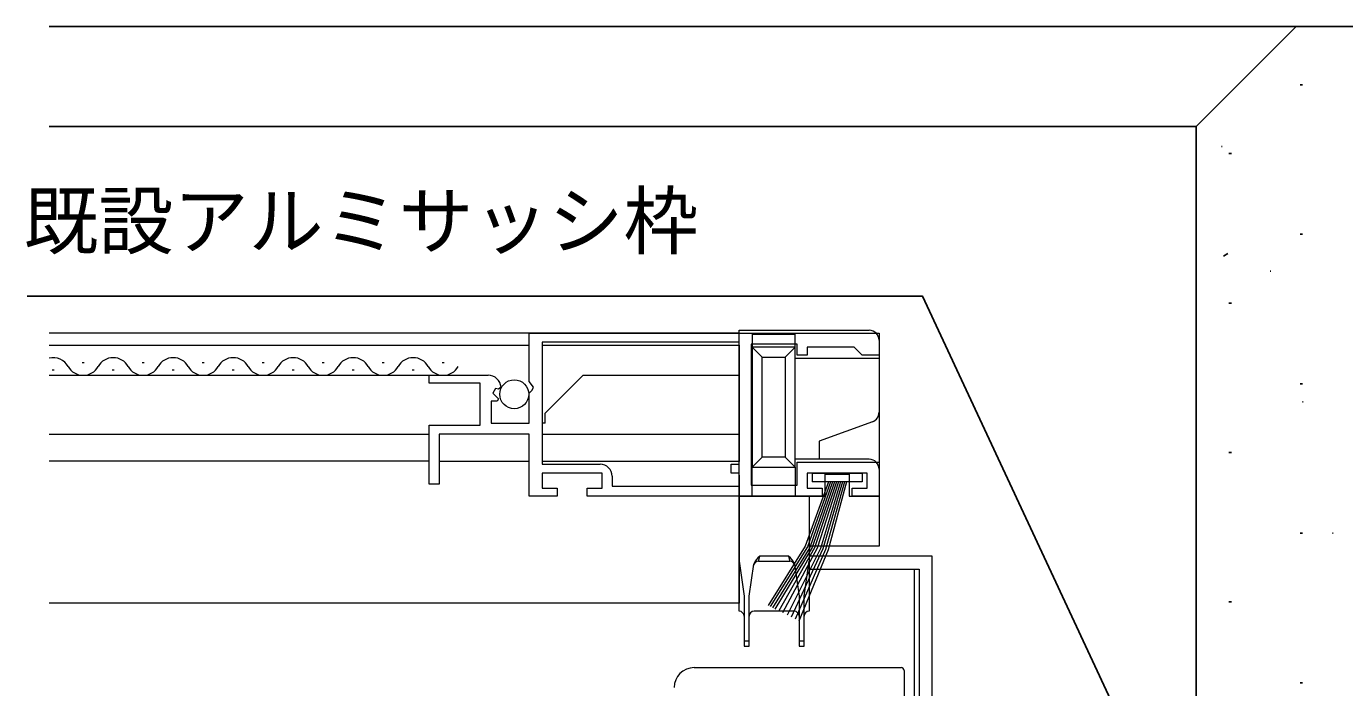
# Model space of a CAD drawing. Units: millimetres, scale not verified. Extents: x -437 to 438, y -281 to 279.
# Drawn here: x 226.2 to 358.1, y -55.9 to 10.2 of the extents above; entities that cross this region are included whole.
import ezdxf
from ezdxf.enums import TextEntityAlignment as Align

# ---------------------------------------------------------------- set-up
doc = ezdxf.new("R2010")
doc.units = ezdxf.units.MM
doc.header["$LTSCALE"] = 2
for name, color, linetype, lineweight in [('0-2_YKK_11', 7, 'Continuous', 18), ('0-4_YKK_12', 2, 'Continuous', 18), ('0-5_YKK_13', 4, 'Continuous', 18)]:
    doc.layers.add(name, color=color, linetype=linetype, lineweight=lineweight)
for name, color, linetype in [('0-7_YKK_D', 6, 'Continuous'), ('0-9_YSS_K', 3, 'Continuous'), ('0-A_YSS_KE', 3, 'Continuous')]:
    doc.layers.add(name, color=color, linetype=linetype)
doc.styles.add('ＭＳ ゴシック', font='')
doc.styles.get('ＭＳ ゴシック').set_extended_font_data('MS Gothic')

msp = doc.modelspace()

# ---------------------------------------------------------------- linework, layer by layer
at = {"layer": '0-2_YKK_11'}
for points in [[(276.498, -20.5), (311.498, -20.5), (311.498, -22.7), (309.798, -22.7), (309.498, -22.4), (308.998, -21.9), (304.298, -21.9), (304.298, -22.7), (303.298, -22.7), (303.298, -21.6), (298.698, -21.6), (298.698, -35.7), (303.298, -35.7), (303.298, -33.4), (311.498, -33.4), (311.498, -36.8), (308.798, -36.8), (308.798, -36), (310.298, -36), (310.298, -34.5), (304.298, -34.5), (304.298, -36), (305.798, -36), (305.798, -36.8), (282.298, -36.8), (282.298, -36), (283.798, -36), (283.798, -34.5), (277.798, -34.5), (277.798, -36), (279.298, -36), (279.298, -36.8), (276.498, -36.8), (276.498, -30.6), (267.498, -30.6), (267.498, -35.6), (266.498, -35.6), (266.498, -29.7), (271.598, -29.7), (271.598, -25.5)], [(273.697, -25.882), (273.446, -26.093), (273.127, -26.008), (272.857, -26.476), (273.422, -27.041), (273.315, -27.3), (272.698, -27.3), (272.698, -29.5), (276.498, -29.5), (276.498, -26.5), (276.798, -26.2), (276.951, -25.871), (276.498, -25.331), (276.498, -20.5)], [(297.498, -21.4), (277.798, -21.4), (277.798, -33.6), (283.598, -33.6)], [(284.798, -34.8), (284.798, -35.8), (297.498, -35.8), (297.498, -34.5), (296.698, -34.5), (296.698, -33.6), (297.498, -33.6), (297.498, -21.4)], [(271.598, -25.5), (266.498, -25.5), (266.498, -24.7), (272.402, -24.7)]]:
    msp.add_lwpolyline(points, dxfattribs=at)
at = {"layer": '0-2_YKK_11', "color": 211}
for points in [[(323.5, -112.9), (323.2, -113.2), (322.9, -113.5), (317.5, -113.5), (317.5, -103.6), (324.2, -103.6), (324.2, -71.6), (327.8, -71.6), (327.8, -69.1), (326.9, -69.1), (326.9, -70.7), (323.4, -70.7), (323.4, -63.7), (326.9, -63.7), (326.9, -66.1), (327.8, -66.1), (327.8, -62.6), (317, -62.6), (317, -57.8), (316.8, -57.6), (316.8, -42.8), (304.5, -42.8), (304.5, -44.1), (315.5, -44.1)], [(315.5, -44.1), (315.5, -102.8)]]:
    msp.add_lwpolyline(points, dxfattribs=at)
at = {"layer": '0-2_YKK_11'}
for centre, radius, start, end in [((272.402, -26), 1.3, 5.2159, 90.00002), ((283.598, -34.8), 1.2, 0.00001, 89.99999)]:
    msp.add_arc(centre, radius, start, end, dxfattribs=at)
at = {"layer": '0-4_YKK_12'}
for p, q in [((297.501, -20.5), (228.499, -20.5)), ((228.499, -21.7), (276.498, -21.7)), ((277.798, -21.7), (297.501, -21.7)), ((297.501, -21.692), (297.5, -33.327)), ((232, -23.44), (231.8, -23.44)), ((238, -23.44), (237.8, -23.44)), ((244, -23.44), (243.8, -23.44)), ((250, -23.44), (249.8, -23.44)), ((256, -23.44), (255.8, -23.44)), ((262, -23.44), (261.8, -23.44)), ((268, -23.44), (267.8, -23.44)), ((228.499, -24.7), (266.898, -24.7)), ((229, -24.2), (228.8, -24.2)), ((235, -24.2), (234.8, -24.2)), ((241, -24.2), (240.8, -24.2)), ((247, -24.2), (246.8, -24.2)), ((253, -24.2), (252.8, -24.2)), ((259, -24.2), (258.8, -24.2)), ((265, -24.2), (264.8, -24.2)), ((278.098, -28.5), (281.898, -24.7)), ((281.898, -24.7), (297.5, -24.7)), ((278.098, -29.5), (278.098, -28.5)), ((278.098, -29.5), (277.798, -29.5)), ((228.499, -30.6), (266.498, -30.6)), ((277.798, -30.6), (297.499, -30.6)), ((266.498, -33.3), (228.499, -33.3)), ((267.498, -33.3), (276.498, -33.3)), ((277.798, -33.3), (297.499, -33.3)), ((297.498, -34.7), (297.498, -47.5)), ((297.498, -47.5), (228.499, -47.5))]:
    msp.add_line(p, q, dxfattribs=at)
msp.add_lwpolyline([(315, -44.1), (315, -63.1), (315, -93.81)], dxfattribs=at)
for centre, start, end in [((228.9, -24.658), 29.20254, 103.49636), ((234.9, -24.658), 29.20254, 150.79746), ((240.9, -24.658), 29.20254, 150.79746), ((246.9, -24.658), 29.20254, 150.79746), ((252.9, -24.658), 29.20254, 150.79746), ((258.9, -24.658), 29.20254, 150.79746), ((264.9, -24.658), 29.20254, 150.79746), ((231.9, -22.982), 209.20254, 330.79746), ((237.9, -22.982), 209.20254, 330.79746), ((243.9, -22.982), 209.20254, 330.79746), ((249.9, -22.982), 209.20254, 330.79746), ((255.9, -22.982), 209.20254, 330.79746), ((261.9, -22.982), 209.20254, 330.79746), ((267.9, -22.982), 209.20254, 330.79746)]:
    msp.add_arc(centre, 1.718, start, end, dxfattribs=at)
at = {"layer": '0-5_YKK_13'}
for p, q in [((297.5, -20.2), (310.5, -20.2)), ((297.5, -36.8), (297.5, -20.2)), ((298.8, -20.6), (303.1, -20.6)), ((298.8, -20.6), (298.8, -21.9)), ((303.1, -21.9), (303.1, -20.6)), ((298.8, -21.9), (299.8, -22.9)), ((298.8, -21.9), (298.8, -33.9)), ((303.1, -21.9), (298.8, -21.9)), ((303.1, -21.9), (302.1, -22.9)), ((303.1, -33.9), (303.1, -21.9)), ((311.5, -21.2), (311.5, -23)), ((299.8, -32.9), (299.8, -22.9)), ((299.8, -22.9), (302.1, -22.9)), ((302.1, -22.9), (302.1, -32.9)), ((303.1, -23), (311.5, -23)), ((311.5, -23), (311.5, -28.4)), ((311.5, -28.4), (311.5, -34.1)), ((310.842, -29.339), (305.5, -31.284)), ((305.5, -31.284), (305.5, -33.1)), ((299.8, -32.9), (298.8, -33.9)), ((302.1, -32.9), (299.8, -32.9)), ((302.1, -32.9), (303.1, -33.9)), ((298.8, -33.9), (303.1, -33.9)), ((298.8, -36.8), (298.8, -33.9)), ((305.5, -33.1), (303.1, -33.1)), ((303.1, -33.9), (303.1, -36.8)), ((310.5, -33.1), (305.5, -33.1)), ((311.5, -34.1), (311.5, -36.8)), ((304.798, -34.5), (304.798, -35.35)), ((306.1, -34.6), (308.5, -34.6)), ((306.1, -36.8), (306.1, -34.6)), ((308.5, -34.6), (308.5, -36.8)), ((297.5, -43.3), (297.5, -36.8)), ((297.5, -36.8), (304.5, -36.8)), ((304.5, -36.8), (304.5, -43.3)), ((304.5, -36.8), (306.1, -36.8)), ((308.5, -36.8), (311.5, -36.8)), ((311.5, -36.8), (311.5, -41.8)), ((311.5, -41.8), (304.5, -41.8)), ((297.5, -43.3), (298, -46.8)), ((297.5, -48.3), (297.5, -43.3)), ((299.434, -43.3), (299.577, -42.8)), ((299.434, -43.3), (302.566, -43.3)), ((302.423, -42.8), (299.577, -42.8)), ((302.423, -42.8), (302.566, -43.3)), ((304.5, -43.3), (304.5, -48.3)), ((298.5, -46.8), (298.958, -43.595)), ((298, -46.8), (298, -51.3)), ((298.5, -51.3), (298.5, -46.8)), ((303, -48.3), (299, -48.3)), ((298.5, -51.3), (298, -51.3)), ((303.5, -51.3), (303.5, -51.8)), ((304, -51.3), (303.5, -51.3)), ((293.001, -53.937), (313.701, -53.937)), ((314.001, -54.238), (314.001, -55.501))]:
    msp.add_line(p, q, dxfattribs=at)
for points in [[(306.438, -35.35), (304.11, -41.804), (300.399, -47.735)], [(306.638, -35.35), (304.329, -41.863), (300.596, -47.829)], [(306.838, -35.35), (304.57, -41.912), (300.823, -47.948)], [(307.038, -35.35), (304.806, -41.94), (301.08, -48.078)], [(307.238, -35.35), (305.051, -41.951), (301.457, -48.268)], [(307.438, -35.35), (305.32, -41.997), (301.842, -48.461)], [(307.638, -35.35), (305.624, -42.035), (302.301, -48.693)], [(307.838, -35.35), (305.865, -42.062), (302.717, -48.902)], [(308.038, -35.35), (306.151, -42.109), (303.101, -49.095)], [(308.238, -35.35), (306.395, -42.142), (303.463, -49.277)], [(304.798, -34.5), (309.798, -34.5), (309.798, -35.35), (304.798, -35.35)], [(304, -51.3), (304, -46.8), (304.5, -43.3)], [(303.042, -43.595), (303.5, -46.8), (303.5, -51.3)], [(298, -51.3), (298, -51.8), (298.5, -51.8), (298.5, -51.3)], [(303.5, -51.8), (304, -51.8), (304, -51.3)], [(314.001, -55.501), (314.001, -55.529), (314.001, -55.589), (314.001, -55.679), (314.001, -55.798), (314.001, -55.944), (314.001, -56.113), (314.001, -56.302), (314.001, -56.51), (314.001, -56.729), (314.001, -56.959), (314.001, -57.193)]]:
    msp.add_lwpolyline(points, dxfattribs=at)
msp.add_circle((275.012, -26.6), 1.45, dxfattribs=at)
for centre, radius, start, end in [((310.5, -21.2), 1, 0, 90), ((310.5, -28.4), 1, 290, 0), ((310.5, -34.1), 1, 0, 90), ((299.434, -43.8), 0.5, 90, 171.8699), ((300.39, -44.071), 1.509, 122.61963, 161.62012), ((301.61, -44.071), 1.509, 18.37988, 57.38037), ((302.566, -43.8), 0.5, 8.1301, 90), ((297.5, -48.8), 0.5, 0, 90), ((299, -48.8), 0.5, 90, 180), ((303, -48.8), 0.5, 0, 90), ((304.5, -48.8), 0.5, 90, 180)]:
    msp.add_arc(centre, radius, start, end, dxfattribs=at)
for centre, major_axis, start_param, end_param in [((293.001, -55.941), (0, -2.003), 3.1415927, 4.712389), ((313.701, -54.238), (0, -0.3), 1.5707963, 3.1415927)]:
    msp.add_ellipse(centre, major_axis=major_axis, ratio=0.998401, start_param=start_param, end_param=end_param, dxfattribs=at)
at = {"layer": '0-7_YKK_D'}
msp.add_lwpolyline([(341.964, -72.8), (340.887, -70.489), (315.851, -16.8), (226.308, -16.8)], dxfattribs=at)
at = {"layer": '0-9_YSS_K'}
for p, q in [((228.499, 10.202), (353.202, 10.202)), ((353.601, 4.35), (353.851, 4.35)), ((343.202, 0.202), (228.499, 0.202)), ((345.744, -1.819), (345.791, -1.802)), ((346.476, -2.525), (346.726, -2.525)), ((353.601, -10.6), (353.851, -10.6)), ((345.948, -12.787), (346.365, -12.511)), ((350.624, -14.295), (350.671, -14.279)), ((346.476, -17.475), (346.726, -17.475)), ((353.601, -25.55), (353.851, -25.55)), ((353.854, -27.356), (353.901, -27.34)), ((346.476, -32.425), (346.726, -32.425)), ((353.601, -40.5), (353.851, -40.5)), ((356.848, -40.501), (356.895, -40.484)), ((346.476, -47.375), (346.726, -47.375)), ((353.601, -55.45), (353.851, -55.45))]:
    msp.add_line(p, q, dxfattribs=at)
at = {"layer": '0-A_YSS_KE'}
for p in [(343.202, 0.202), (413.202, 10.202)]:
    msp.add_line(p, (353.202, 10.202), dxfattribs=at)
msp.add_lwpolyline([(353.202, -72.8), (353.202, -62.8), (343.202, -62.8), (343.202, 0.202)], dxfattribs=at)

# ---------------------------------------------------------------- texts
at = {"layer": '0-7_YKK_D', "style": 'ＭＳ ゴシック'}
msp.add_text('既設アルミサッシ枠', height=5.499, dxfattribs=at).set_placement((225.934, -13.65), align=Align.BOTTOM_LEFT)

doc.saveas('drawing.dxf')
